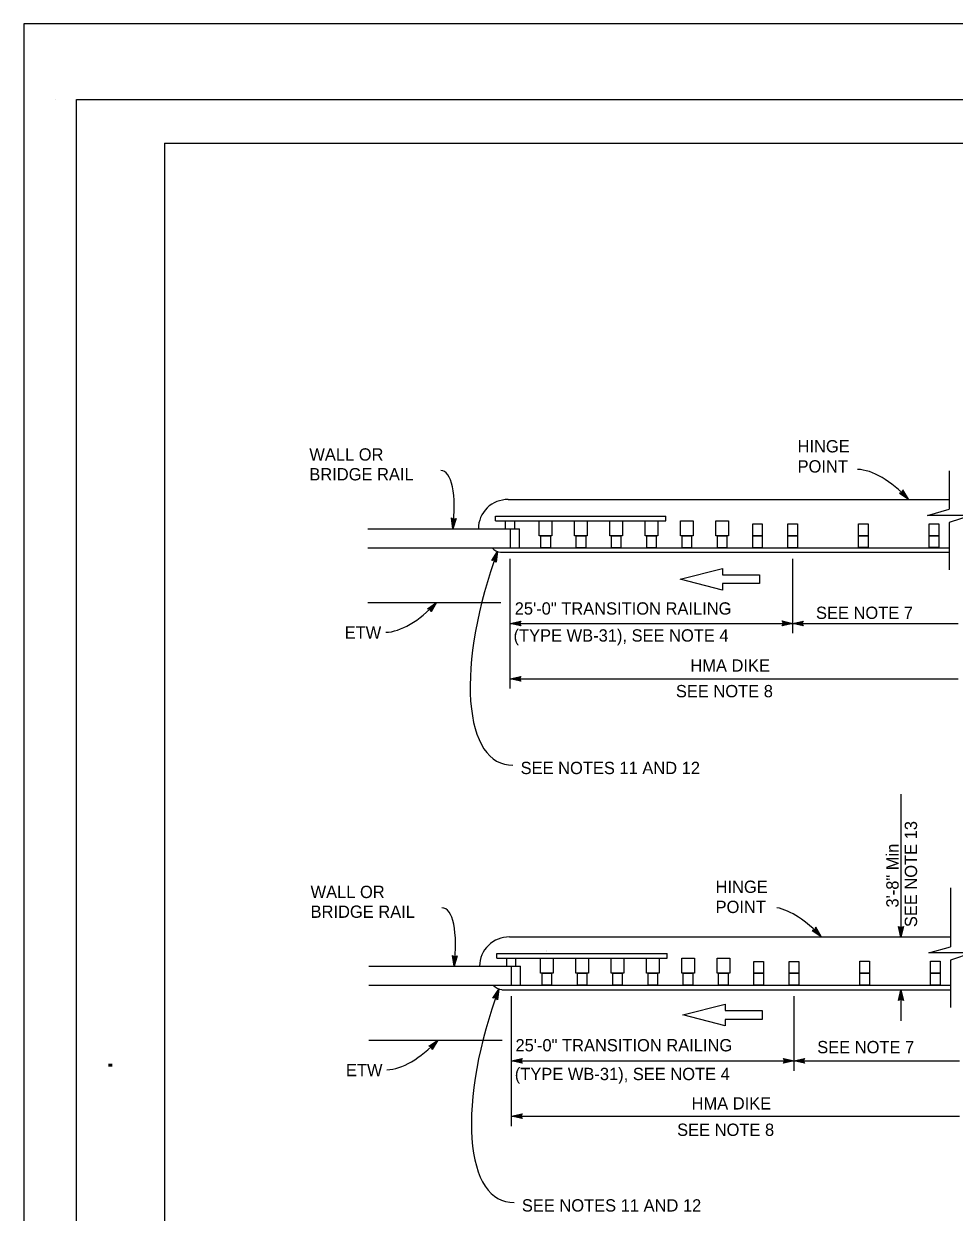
# Model space of a CAD drawing. Extents: x -893 to 867, y -474 to 712.
# Drawn here: x -893 to -365, y 36 to 712 of the extents above; entities that cross this region are included whole.
import ezdxf

# ---------------------------------------------------------------- set-up
doc = ezdxf.new("R2010")
doc.units = 0
for name, color, linetype in [('10 Sheet Format', 7, 'Continuous'), ('56 Stage 3 Anno', 7, 'Continuous'), ('57 Undefined', 7, 'Continuous'), ('60 Nongeo Data', 7, 'Continuous')]:
    doc.layers.add(name, color=color, linetype=linetype)

msp = doc.modelspace()

# ---------------------------------------------------------------- linework, layer by layer
at = {"layer": '10 Sheet Format'}
for p, q in [((-875.41, 668.96), (-875.41, 668.96)), ((-813.45, 643.96), (811.55, 643.96)), ((-813.45, 643.96), (-813.45, -406.04))]:
    msp.add_line(p, q, dxfattribs=at)
for points in [[(-893.45, -474.04), (866.55, -474.04), (866.55, 711.96), (-893.45, 711.96)], [(-863.43, 668.96), (836.57, 668.96), (836.57, -431.04), (-863.43, -431.04)], [(-863.43, 668.96), (836.57, 668.96), (836.57, -431.04), (-863.43, -431.04)]]:
    msp.add_lwpolyline(points, close=True, dxfattribs=at)
at = {"layer": '56 Stage 3 Anno'}
for p, q in [((-367.47, 457.7), (-367.47, 435.81)), ((-393.79, 446.86), (-394.21, 445.37)), ((-391.59, 442.6), (-393.89, 446.44)), ((-390.64, 441.58), (-393.79, 446.86)), ((-393.79, 446.86), (-393.79, 446.86)), ((-394.21, 445.37), (-395.73, 445.03)), ((-395.73, 445.03), (-395.73, 445.03)), ((-395.73, 445.03), (-390.64, 441.58)), ((-395.32, 445.12), (-391.59, 442.59)), ((-394.9, 445.19), (-392.54, 443.59)), ((-394.53, 445.3), (-393.48, 444.6)), ((-393.48, 444.6), (-394.12, 445.66)), ((-392.54, 443.59), (-394.02, 446.08)), ((-390.64, 441.58), (-390.64, 441.58)), ((-379.81, 432.24), (-367.47, 435.81)), ((-649.57, 424.75), (-650.42, 430.84)), ((-650.42, 430.84), (-650.42, 430.84)), ((-650.42, 430.84), (-649.16, 429.94)), ((-649.47, 426.14), (-650.08, 430.58)), ((-649.35, 427.51), (-649.75, 430.37)), ((-647.76, 430.62), (-649.57, 424.75)), ((-648.13, 430.44), (-649.46, 426.13)), ((-649.24, 428.88), (-649.41, 430.11)), ((-648.5, 430.23), (-649.35, 427.51)), ((-648.86, 430.09), (-649.24, 428.88)), ((-649.16, 429.94), (-647.76, 430.62)), ((-647.76, 430.62), (-647.76, 430.62)), ((-355.08, 432.24), (-379.81, 432.24)), ((-355.08, 432.24), (-367.47, 428.22)), ((-367.47, 428.22), (-367.47, 401.28)), ((-649.57, 424.75), (-649.57, 424.75)), ((-627.47, 406.59), (-624.12, 411.75)), ((-625.93, 406.87), (-627.47, 406.59)), ((-627.47, 406.59), (-627.47, 406.59)), ((-627.06, 406.67), (-624.6, 410.45)), ((-626.64, 406.76), (-625.09, 409.16)), ((-626.26, 406.81), (-625.57, 407.86)), ((-624.97, 405.66), (-625.93, 406.87)), ((-625.57, 407.86), (-625.74, 406.64)), ((-625.09, 409.16), (-625.48, 406.29)), ((-624.6, 410.44), (-625.22, 406)), ((-624.12, 411.75), (-624.97, 405.66)), ((-624.97, 405.66), (-624.97, 405.66)), ((-624.12, 411.75), (-624.12, 411.75)), ((-616.91, 333.82), (-616.91, 407.68)), ((-456.34, 365.28), (-456.34, 407.68)), ((-663.92, 379.24), (-658.83, 382.69)), ((-662.4, 378.91), (-663.92, 379.24)), ((-663.92, 379.24), (-663.92, 379.24)), ((-663.52, 379.16), (-659.78, 381.69)), ((-663.09, 379.08), (-660.73, 380.68)), ((-662.72, 378.97), (-661.68, 379.68)), ((-661.98, 377.41), (-662.4, 378.91)), ((-661.68, 379.68), (-662.31, 378.61)), ((-660.73, 380.68), (-662.21, 378.2)), ((-659.78, 381.67), (-662.08, 377.83)), ((-658.83, 382.69), (-661.98, 377.41)), ((-658.83, 382.69), (-658.83, 382.69)), ((-661.98, 377.41), (-661.98, 377.41)), ((-616.91, 370.92), (-610.91, 372.25)), ((-615.52, 370.92), (-611.15, 371.89)), ((-610.91, 372.25), (-611.71, 370.92)), ((-610.91, 372.25), (-610.91, 372.25)), ((-461.54, 370.92), (-462.34, 372.26)), ((-462.34, 372.26), (-462.34, 372.26)), ((-462.34, 372.26), (-456.34, 370.92)), ((-462.12, 371.91), (-457.72, 370.92)), ((-456.34, 370.92), (-450.34, 372.25)), ((-454.95, 370.92), (-450.57, 371.89)), ((-450.34, 372.25), (-451.14, 370.92)), ((-450.34, 372.25), (-450.34, 372.25)), ((-616.91, 370.92), (-456.34, 370.92)), ((-610.91, 369.58), (-616.91, 370.92)), ((-616.91, 370.92), (-616.91, 370.92)), ((-611.13, 369.94), (-615.53, 370.92)), ((-614.15, 370.92), (-611.33, 371.55)), ((-611.37, 370.3), (-614.15, 370.92)), ((-612.77, 370.92), (-611.56, 371.19)), ((-611.54, 370.64), (-612.77, 370.92)), ((-611.71, 370.92), (-610.91, 369.58)), ((-610.91, 369.58), (-610.91, 369.58)), ((-456.34, 370.92), (-462.34, 369.59)), ((-462.34, 369.59), (-461.54, 370.92)), ((-462.34, 369.59), (-462.34, 369.59)), ((-457.73, 370.92), (-462.1, 369.95)), ((-459.1, 370.92), (-461.92, 370.3)), ((-461.89, 371.55), (-459.1, 370.92)), ((-461.71, 371.2), (-460.48, 370.92)), ((-460.48, 370.92), (-461.69, 370.66)), ((-456.34, 370.92), (-456.34, 370.92)), ((-450.34, 369.58), (-456.34, 370.92)), ((-456.34, 370.92), (-456.34, 370.92)), ((-456.34, 370.92), (-362.27, 370.92)), ((-450.55, 369.94), (-454.96, 370.92)), ((-453.57, 370.92), (-450.75, 371.55)), ((-450.79, 370.3), (-453.57, 370.92)), ((-452.19, 370.92), (-450.98, 371.19)), ((-450.96, 370.64), (-452.19, 370.92)), ((-451.14, 370.92), (-450.34, 369.58)), ((-450.34, 369.58), (-450.34, 369.58)), ((-616.91, 339.41), (-610.91, 340.74)), ((-616.91, 339.41), (-610.91, 340.74)), ((-610.91, 338.07), (-616.91, 339.41)), ((-616.91, 339.41), (-616.91, 339.41)), ((-610.91, 338.07), (-616.91, 339.41)), ((-616.91, 339.41), (-616.91, 339.41)), ((-616.91, 339.41), (-362.27, 339.41)), ((-611.13, 338.42), (-615.53, 339.41)), ((-611.13, 338.42), (-615.53, 339.41)), ((-615.52, 339.41), (-611.15, 340.38)), ((-615.52, 339.41), (-611.15, 340.38)), ((-614.15, 339.41), (-611.33, 340.03)), ((-614.15, 339.41), (-611.33, 340.03)), ((-611.37, 338.78), (-614.15, 339.41)), ((-611.37, 338.78), (-614.15, 339.41)), ((-612.77, 339.4), (-611.56, 339.67)), ((-612.77, 339.4), (-611.56, 339.67)), ((-611.54, 339.13), (-612.77, 339.4)), ((-611.54, 339.13), (-612.77, 339.4)), ((-610.91, 340.74), (-611.71, 339.41)), ((-610.91, 340.74), (-611.71, 339.41)), ((-611.71, 339.41), (-610.91, 338.07)), ((-611.71, 339.41), (-610.91, 338.07)), ((-610.91, 340.74), (-610.91, 340.74)), ((-610.91, 340.74), (-610.91, 340.74)), ((-610.91, 338.07), (-610.91, 338.07)), ((-610.91, 338.07), (-610.91, 338.07)), ((-394.82, 273.8), (-394.82, 192.43)), ((-366.75, 220.51), (-366.75, 186.99)), ((-443.74, 196.55), (-445.27, 196.21)), ((-445.27, 196.21), (-445.27, 196.21)), ((-445.27, 196.21), (-440.18, 192.77)), ((-444.86, 196.3), (-441.12, 193.77)), ((-444.44, 196.38), (-442.07, 194.78)), ((-444.06, 196.49), (-443.02, 195.78)), ((-443.32, 198.04), (-443.74, 196.55)), ((-443.02, 195.78), (-443.66, 196.84)), ((-442.07, 194.78), (-443.56, 197.26)), ((-441.13, 193.78), (-443.42, 197.63)), ((-440.18, 192.77), (-443.32, 198.04)), ((-443.32, 198.04), (-443.32, 198.04)), ((-394.82, 192.43), (-396.15, 198.43)), ((-396.15, 198.43), (-396.15, 198.43)), ((-396.15, 198.43), (-394.82, 197.63)), ((-394.82, 193.82), (-395.79, 198.19)), ((-394.81, 195.19), (-395.44, 198.02)), ((-394.81, 196.57), (-395.08, 197.78)), ((-394.82, 197.63), (-393.48, 198.43)), ((-393.48, 198.43), (-394.82, 192.43)), ((-393.83, 198.21), (-394.82, 193.81)), ((-394.19, 197.98), (-394.81, 195.19)), ((-394.54, 197.8), (-394.81, 196.57)), ((-393.48, 198.43), (-393.48, 198.43)), ((-440.18, 192.77), (-440.18, 192.77)), ((-394.82, 192.43), (-394.82, 192.43)), ((-379.09, 183.42), (-366.75, 186.99)), ((-354.37, 183.42), (-379.09, 183.42)), ((-354.37, 183.42), (-366.75, 179.4)), ((-648.86, 175.94), (-649.7, 182.02)), ((-649.7, 182.02), (-649.7, 182.02)), ((-649.7, 182.02), (-648.44, 181.12)), ((-648.75, 177.32), (-649.37, 181.76)), ((-648.64, 178.69), (-649.03, 181.56)), ((-647.04, 181.81), (-648.86, 175.94)), ((-648.86, 175.94), (-648.86, 175.94)), ((-647.42, 181.62), (-648.75, 177.31)), ((-648.53, 180.07), (-648.69, 181.29)), ((-647.79, 181.42), (-648.64, 178.69)), ((-648.15, 181.27), (-648.53, 180.07)), ((-648.44, 181.12), (-647.04, 181.81)), ((-647.04, 181.81), (-647.04, 181.81)), ((-366.75, 179.4), (-366.75, 152.47)), ((-626.76, 157.77), (-623.41, 162.93)), ((-623.41, 162.93), (-624.25, 156.84)), ((-623.41, 162.93), (-623.41, 162.93)), ((-396.16, 156.35), (-394.82, 162.35)), ((-394.82, 162.35), (-394.82, 162.35)), ((-394.82, 162.35), (-393.49, 156.35)), ((-394.82, 162.35), (-394.82, 144.9)), ((-625.22, 158.05), (-626.76, 157.77)), ((-626.76, 157.77), (-626.76, 157.77)), ((-626.35, 157.85), (-623.89, 161.64)), ((-625.93, 157.94), (-624.38, 160.34)), ((-625.54, 157.99), (-624.86, 159.05)), ((-624.25, 156.84), (-625.22, 158.05)), ((-624.86, 159.05), (-625.03, 157.82)), ((-624.38, 160.34), (-624.77, 157.47)), ((-623.89, 161.62), (-624.51, 157.19)), ((-624.25, 156.84), (-624.25, 156.84)), ((-616.2, 85), (-616.2, 158.86)), ((-455.63, 116.46), (-455.63, 158.86)), ((-394.82, 157.15), (-396.16, 156.35)), ((-396.16, 156.35), (-396.16, 156.35)), ((-395.8, 156.56), (-394.82, 160.97)), ((-395.44, 156.8), (-394.82, 159.58)), ((-395.09, 156.97), (-394.82, 158.2)), ((-394.82, 159.58), (-394.19, 156.76)), ((-394.82, 158.2), (-394.55, 156.99)), ((-393.49, 156.35), (-394.82, 157.15)), ((-394.81, 160.96), (-393.85, 156.58)), ((-393.49, 156.35), (-393.49, 156.35)), ((-663.21, 130.43), (-658.12, 133.87)), ((-661.69, 130.09), (-663.21, 130.43)), ((-663.21, 130.43), (-663.21, 130.43)), ((-662.8, 130.34), (-659.07, 132.87)), ((-662.38, 130.26), (-660.02, 131.86)), ((-662.01, 130.15), (-660.96, 130.86)), ((-661.27, 128.59), (-661.69, 130.09)), ((-660.96, 130.86), (-661.6, 129.8)), ((-660.02, 131.86), (-661.5, 129.38)), ((-659.07, 132.86), (-661.37, 129.01)), ((-658.12, 133.87), (-661.27, 128.59)), ((-661.27, 128.59), (-661.27, 128.59)), ((-658.12, 133.87), (-658.12, 133.87)), ((-616.2, 122.1), (-610.2, 123.43)), ((-616.2, 122.1), (-455.63, 122.1)), ((-610.2, 120.76), (-616.2, 122.1)), ((-616.2, 122.1), (-616.2, 122.1)), ((-610.42, 121.12), (-614.82, 122.1)), ((-614.81, 122.11), (-610.44, 123.08)), ((-613.44, 122.1), (-610.62, 122.73)), ((-610.65, 121.48), (-613.44, 122.1)), ((-612.06, 122.1), (-610.85, 122.37)), ((-610.83, 121.83), (-612.06, 122.1)), ((-610.2, 123.43), (-611, 122.1)), ((-611, 122.1), (-610.2, 120.76)), ((-610.2, 123.43), (-610.2, 123.43)), ((-460.83, 122.1), (-461.63, 123.44)), ((-461.63, 123.44), (-461.63, 123.44)), ((-461.63, 123.44), (-455.63, 122.1)), ((-455.63, 122.1), (-461.63, 120.77)), ((-461.63, 120.77), (-460.83, 122.1)), ((-461.41, 123.09), (-457.01, 122.11)), ((-457.02, 122.1), (-461.39, 121.13)), ((-458.39, 122.11), (-461.21, 121.48)), ((-461.17, 122.73), (-458.39, 122.11)), ((-461, 122.38), (-459.77, 122.11)), ((-459.77, 122.11), (-460.98, 121.84)), ((-455.63, 122.1), (-449.63, 123.43)), ((-455.63, 122.1), (-455.63, 122.1)), ((-449.63, 120.77), (-455.63, 122.1)), ((-455.63, 122.1), (-455.63, 122.1)), ((-455.63, 122.1), (-361.56, 122.1)), ((-449.84, 121.12), (-454.25, 122.1)), ((-454.23, 122.11), (-449.86, 123.08)), ((-452.86, 122.1), (-450.04, 122.73)), ((-450.08, 121.48), (-452.86, 122.1)), ((-451.48, 122.1), (-450.27, 122.37)), ((-450.25, 121.83), (-451.48, 122.1)), ((-449.63, 123.43), (-450.43, 122.1)), ((-450.43, 122.1), (-449.63, 120.77)), ((-449.63, 123.43), (-449.63, 123.43)), ((-610.2, 120.76), (-610.2, 120.76)), ((-461.63, 120.77), (-461.63, 120.77)), ((-449.63, 120.77), (-449.63, 120.77)), ((-616.2, 90.59), (-610.2, 91.92)), ((-616.2, 90.59), (-610.2, 91.92)), ((-610.2, 89.25), (-616.2, 90.59)), ((-616.2, 90.59), (-616.2, 90.59)), ((-610.2, 89.25), (-616.2, 90.59)), ((-616.2, 90.59), (-616.2, 90.59)), ((-616.2, 90.59), (-361.56, 90.59)), ((-610.42, 89.61), (-614.82, 90.59)), ((-610.42, 89.61), (-614.82, 90.59)), ((-614.81, 90.59), (-610.44, 91.56)), ((-614.81, 90.59), (-610.44, 91.56)), ((-613.44, 90.59), (-610.62, 91.21)), ((-613.44, 90.59), (-610.62, 91.21)), ((-610.65, 89.97), (-613.44, 90.59)), ((-610.65, 89.97), (-613.44, 90.59)), ((-612.06, 90.59), (-610.85, 90.86)), ((-612.06, 90.59), (-610.85, 90.86)), ((-610.83, 90.31), (-612.06, 90.59)), ((-610.83, 90.31), (-612.06, 90.59)), ((-610.2, 91.92), (-611, 90.59)), ((-610.2, 91.92), (-611, 90.59)), ((-611, 90.59), (-610.2, 89.25)), ((-611, 90.59), (-610.2, 89.25)), ((-610.2, 91.92), (-610.2, 91.92)), ((-610.2, 91.92), (-610.2, 91.92)), ((-610.2, 89.25), (-610.2, 89.25)), ((-610.2, 89.25), (-610.2, 89.25))]:
    msp.add_line(p, q, dxfattribs=at)
for points in [[(-596.19, 184.77), (-596.2, 184.77)], [(-596.19, 184.21), (-596.2, 184.21)]]:
    msp.add_lwpolyline(points, dxfattribs=at)
for centre, major_axis, ratio, start_param, end_param in [((-661.79, 421.64), (-6.2, -36.15), 0.317014, 1.711064, 3.214291), ((-398.63, 401.62), (28.68, -55.17), 0.477532, 2.107113, 2.880627), ((-583.33, 396.2), (38.79, 104.82), 0.390564, 1.567057, 3.294652), ((-666.83, 422.65), (28.68, 55.17), 0.477532, 3.402558, 4.176073), ((-661.08, 172.83), (-6.2, -36.15), 0.317014, 1.711064, 3.214291), ((-448.17, 152.8), (28.68, -55.17), 0.477532, 2.107113, 2.769379), ((-582.62, 147.39), (38.79, 104.82), 0.390564, 1.567057, 3.294652), ((-666.11, 173.83), (28.68, 55.17), 0.477532, 3.402558, 4.176073)]:
    msp.add_ellipse(centre, major_axis=major_axis, ratio=ratio, start_param=start_param, end_param=end_param, dxfattribs=at)
at = {"layer": '60 Nongeo Data'}
for p, q in [((-618.14, 441.34), (-367.47, 441.34)), ((-625.33, 431.88), (-528.54, 431.88)), ((-625.33, 429.29), (-625.33, 431.88)), ((-625.33, 429.29), (-528.54, 429.29)), ((-619.81, 429.29), (-619.81, 424.75)), ((-614.61, 429.29), (-614.61, 424.75)), ((-528.54, 429.29), (-528.54, 431.88)), ((-697.95, 424.75), (-611.75, 424.75)), ((-617.03, 424.75), (-617.03, 413.92)), ((-611.75, 413.97), (-611.75, 424.75)), ((-697.95, 413.92), (-367.47, 413.92)), ((-697.95, 413.92), (-611.75, 413.92)), ((-622.44, 411.33), (-367.47, 411.33)), ((-520.27, 396), (-496.36, 402.14)), ((-496.36, 402.14), (-496.36, 398.5)), ((-496.37, 389.86), (-520.27, 396)), ((-475.27, 393.5), (-496.37, 393.5)), ((-496.37, 393.5), (-496.37, 389.86)), ((-496.36, 398.5), (-475.27, 398.5)), ((-475.27, 398.5), (-475.27, 396)), ((-475.27, 396), (-475.27, 393.5)), ((-697.95, 382.69), (-622.27, 382.69)), ((-617.43, 192.52), (-366.75, 192.52)), ((-624.62, 183.06), (-527.83, 183.06)), ((-624.62, 180.47), (-624.62, 183.06)), ((-527.83, 180.47), (-527.83, 183.06)), ((-697.24, 175.94), (-611.04, 175.94)), ((-624.62, 180.47), (-527.83, 180.47)), ((-619.1, 180.47), (-619.1, 175.94)), ((-616.32, 175.94), (-616.32, 165.1)), ((-613.9, 180.47), (-613.9, 175.94)), ((-611.04, 165.16), (-611.04, 175.94)), ((-697.24, 165.1), (-366.75, 165.1)), ((-697.24, 165.1), (-611.04, 165.1)), ((-621.73, 162.51), (-366.75, 162.51)), ((-518.74, 148.17), (-494.83, 154.31)), ((-494.83, 154.31), (-494.83, 150.67)), ((-494.83, 150.67), (-473.73, 150.67)), ((-473.73, 150.67), (-473.73, 148.17)), ((-494.83, 142.03), (-518.74, 148.17)), ((-473.73, 145.67), (-494.83, 145.67)), ((-494.83, 145.67), (-494.83, 142.03)), ((-473.73, 148.17), (-473.73, 145.67)), ((-697.24, 133.87), (-621.56, 133.87))]:
    msp.add_line(p, q, dxfattribs=at)
for points in [[(-600.45, 429.29), (-593.24, 429.29), (-593.24, 420.69), (-600.45, 420.69)], [(-580.38, 429.29), (-573.17, 429.29), (-573.17, 420.69), (-580.38, 420.69)], [(-560.3, 429.29), (-553.1, 429.29), (-553.1, 420.69), (-560.3, 420.69)], [(-540.23, 429.29), (-533.03, 429.29), (-533.03, 420.69), (-540.23, 420.69)], [(-520.16, 429.29), (-512.96, 429.29), (-512.96, 420.69), (-520.16, 420.69)], [(-500.09, 429.29), (-492.89, 429.29), (-492.89, 420.69), (-500.09, 420.69)], [(-479.12, 427.46), (-473.7, 427.46), (-473.7, 420.69), (-479.12, 420.69)], [(-459.05, 427.46), (-453.62, 427.46), (-453.62, 420.69), (-459.05, 420.69)], [(-418.9, 427.52), (-413.48, 427.52), (-413.48, 420.76), (-418.9, 420.76)], [(-378.76, 427.52), (-373.34, 427.52), (-373.34, 420.76), (-378.76, 420.76)], [(-599.56, 420.69), (-594.13, 420.69), (-594.13, 413.92), (-599.56, 413.92)], [(-579.49, 420.69), (-574.06, 420.69), (-574.06, 413.92), (-579.49, 413.92)], [(-559.42, 420.69), (-553.99, 420.69), (-553.99, 413.92), (-559.42, 413.92)], [(-539.34, 420.69), (-533.92, 420.69), (-533.92, 413.92), (-539.34, 413.92)], [(-519.27, 420.69), (-513.85, 420.69), (-513.85, 413.92), (-519.27, 413.92)], [(-499.2, 420.69), (-493.78, 420.69), (-493.78, 413.92), (-499.2, 413.92)], [(-479.12, 420.69), (-473.7, 420.69), (-473.7, 413.92), (-479.12, 413.92)], [(-459.05, 420.69), (-453.62, 420.69), (-453.62, 413.92), (-459.05, 413.92)], [(-418.9, 420.76), (-413.48, 420.76), (-413.48, 413.99), (-418.9, 413.99)], [(-378.76, 420.76), (-373.34, 420.76), (-373.34, 413.99), (-378.76, 413.99)], [(-599.73, 180.47), (-592.53, 180.47), (-592.53, 171.87), (-599.73, 171.87)], [(-579.66, 180.47), (-572.46, 180.47), (-572.46, 171.87), (-579.66, 171.87)], [(-559.59, 180.47), (-552.39, 180.47), (-552.39, 171.87), (-559.59, 171.87)], [(-539.52, 180.47), (-532.32, 180.47), (-532.32, 171.87), (-539.52, 171.87)], [(-519.45, 180.47), (-512.25, 180.47), (-512.25, 171.87), (-519.45, 171.87)], [(-499.38, 180.47), (-492.18, 180.47), (-492.18, 171.87), (-499.38, 171.87)], [(-478.41, 178.65), (-472.98, 178.65), (-472.98, 171.87), (-478.41, 171.87)], [(-458.34, 178.65), (-452.91, 178.65), (-452.91, 171.87), (-458.34, 171.87)], [(-418.19, 178.71), (-412.77, 178.71), (-412.77, 171.94), (-418.19, 171.94)], [(-378.05, 178.71), (-372.63, 178.71), (-372.63, 171.94), (-378.05, 171.94)], [(-598.85, 171.87), (-593.42, 171.87), (-593.42, 165.1), (-598.85, 165.1)], [(-578.77, 171.87), (-573.35, 171.87), (-573.35, 165.1), (-578.77, 165.1)], [(-558.7, 171.87), (-553.28, 171.87), (-553.28, 165.1), (-558.7, 165.1)], [(-538.63, 171.87), (-533.21, 171.87), (-533.21, 165.1), (-538.63, 165.1)], [(-518.56, 171.87), (-513.14, 171.87), (-513.14, 165.1), (-518.56, 165.1)], [(-498.49, 171.87), (-493.06, 171.87), (-493.06, 165.1), (-498.49, 165.1)], [(-478.41, 171.87), (-472.98, 171.87), (-472.98, 165.1), (-478.41, 165.1)], [(-458.34, 171.87), (-452.91, 171.87), (-452.91, 165.1), (-458.34, 165.1)], [(-418.19, 171.94), (-412.77, 171.94), (-412.77, 165.17), (-418.19, 165.17)], [(-378.05, 171.94), (-372.63, 171.94), (-372.63, 165.17), (-378.05, 165.17)]]:
    msp.add_lwpolyline(points, close=True, dxfattribs=at)
for centre, radius, start, end in [((-618.43, 424.71), 16.62, 88.94793, 179.99994), ((-621.8, 418.5), 7.14, 219.8822, 264.8371), ((-617.72, 175.9), 16.62, 88.94793, 179.99994), ((-621.09, 169.68), 7.14, 219.8822, 264.8371)]:
    msp.add_arc(centre, radius, start, end, dxfattribs=at)

# ---------------------------------------------------------------- texts
at = {"layer": '10 Sheet Format'}
msp.add_text('.', height=13.78, rotation=270, dxfattribs=at).set_placement((-845.33, 122.19))
at = {"layer": '57 Undefined'}
for s, p in [('HINGE', (-453.61, 468.15)), ('WALL OR', (-731.14, 463.48)), ('POINT', (-453.61, 456.71)), ('BRIDGE RAIL', (-731.14, 452.23)), ('25\'-0" TRANSITION RAILING', (-614.39, 375.88)), ('SEE NOTE 7', (-443.15, 373.42)), ('ETW', (-711.06, 362.17)), ('(TYPE WB-31), SEE NOTE 4', (-615.06, 360.53)), ('HMA DIKE', (-514.56, 343.43)), ('SEE NOTE 8', (-522.77, 328.86)), ('SEE NOTES 11 AND 12', (-611.04, 285.17)), ('HINGE', (-500.22, 217.58)), ('WALL OR', (-730.43, 214.66)), ('BRIDGE RAIL', (-730.43, 203.41)), ('POINT', (-500.22, 206.14)), ('25\'-0" TRANSITION RAILING', (-613.95, 127.45)), ('SEE NOTE 7', (-442.44, 126.39)), ('ETW', (-710.34, 113.35)), ('(TYPE WB-31), SEE NOTE 4', (-614.35, 111.1)), ('HMA DIKE', (-513.85, 94.39)), ('SEE NOTE 8', (-522.06, 79.37)), ('SEE NOTES 11 AND 12', (-610.33, 36.35))]:
    msp.add_text(s, height=7, dxfattribs=at).set_placement(p)
for s, p in [('SEE NOTE 13', (-385.69, 198.13)), ('3\'-8" Min', (-396.19, 209.27))]:
    msp.add_text(s, height=7, rotation=90, dxfattribs=at).set_placement(p)

doc.saveas('drawing.dxf')
